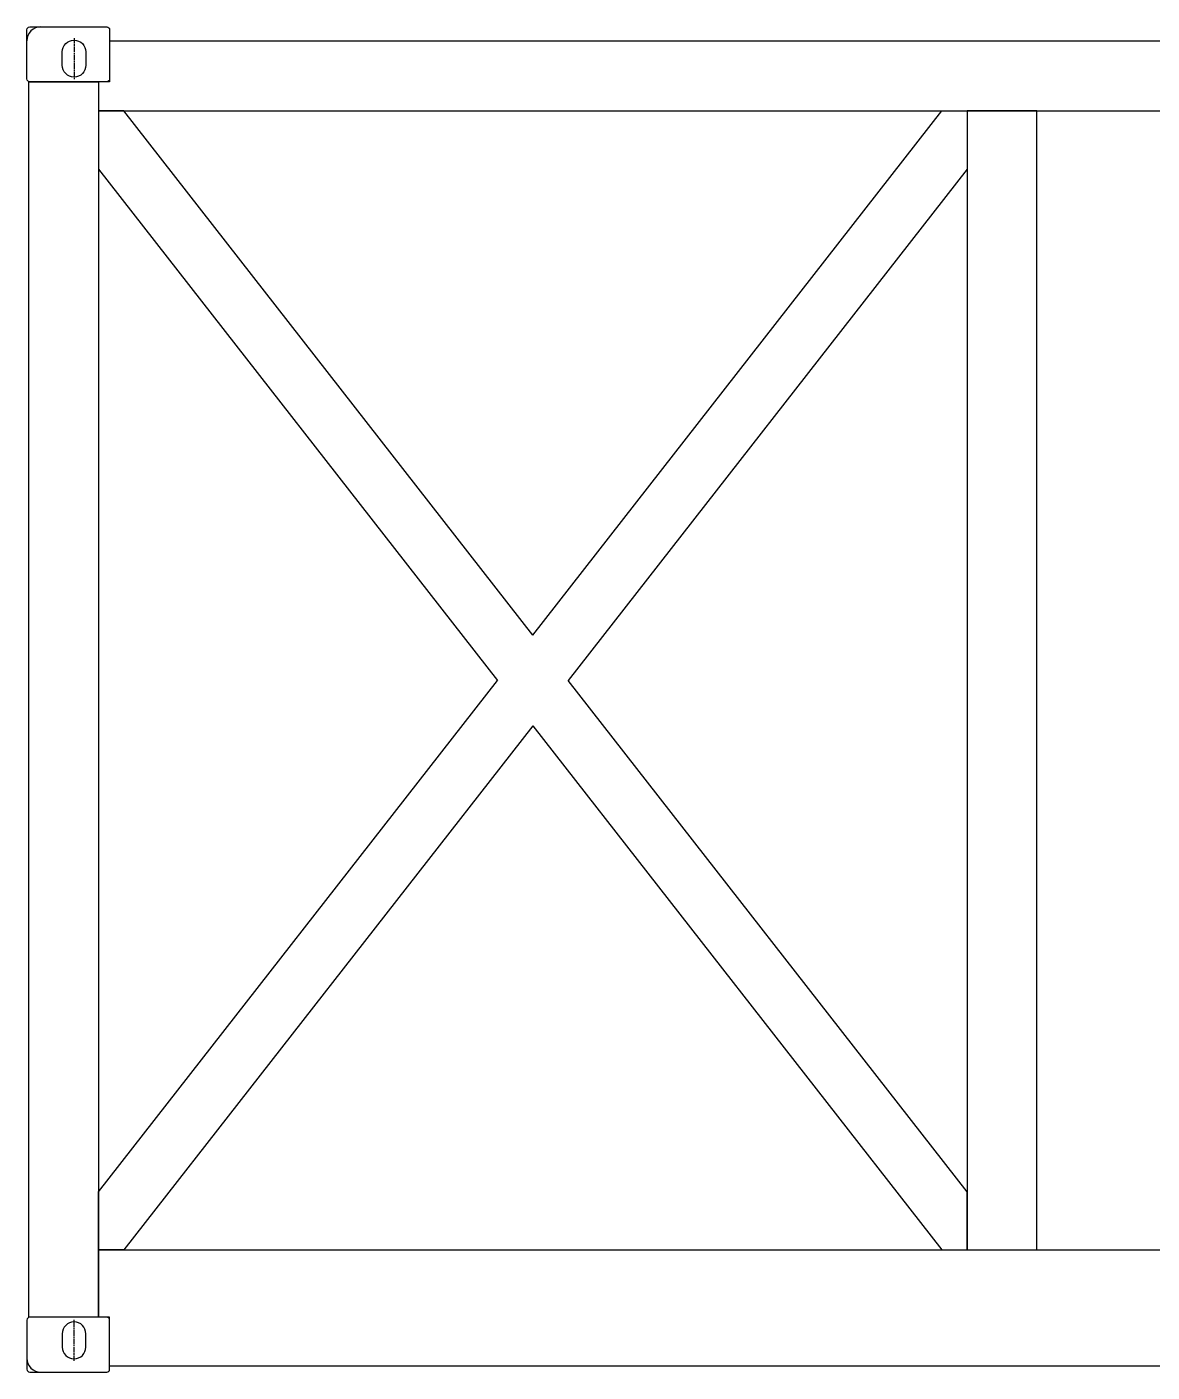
# Model space of a CAD drawing. Extents: x 59521 to 184406, y -1257 to 56672.
# Drawn here: x 65376 to 67799, y 13342 to 16238 of the extents above; entities that cross this region are included whole.
import ezdxf

# ---------------------------------------------------------------- set-up
doc = ezdxf.new("R2010")
doc.units = 0
doc.header["$MEASUREMENT"] = 0
doc.linetypes.add('AM_ISO08W050', pattern=[18, 12, -1.5, 3, -1.5])
for name, color, linetype, lineweight in [('AM_0', 7, 'CONTINUOUS', 30), ('AM_7N', 4, 'AM_ISO08W050', 25), ('THICK', 7, 'CONTINUOUS', 0)]:
    doc.layers.add(name, color=color, linetype=linetype, lineweight=lineweight)

msp = doc.modelspace()

# ---------------------------------------------------------------- linework, layer by layer
at = {"layer": 'AM_0'}
for points in [[(65382.239, 16119.528, -0.41421356), (65376.239, 16125.528), (65376.239, 16231.528, -0.41421356), (65382.239, 16237.528), (65548.239, 16237.528, -0.41421356), (65554.239, 16231.528), (65554.239, 16125.528, -0.41421356), (65548.239, 16119.528)], [(65452.239, 16183.528, -1), (65503.239, 16183.528), (65503.239, 16155.028, -1), (65452.239, 16155.028)], [(65382.239, 13459.528, 0.41421356), (65376.239, 13453.528), (65376.239, 13347.528, 0.41421356), (65382.239, 13341.528), (65548.239, 13341.528, 0.41421356), (65554.239, 13347.528), (65554.239, 13453.528, 0.41421356), (65548.239, 13459.528)], [(65452.239, 13395.528, 1), (65503.239, 13395.528), (65503.239, 13424.028, 1), (65452.239, 13424.028)]]:
    msp.add_lwpolyline(points, format="xyb", close=True, dxfattribs=at)
for centre, start, end in [((65406.239, 16207.528), 90, 180), ((65406.239, 13371.528), 180, 270)]:
    msp.add_arc(centre, 30, start, end, dxfattribs=at)
at = {"layer": 'AM_7N'}
for p, q in [((65477.739, 16213.528), (65477.739, 16124.528)), ((65477.739, 13365.528), (65477.739, 13454.528))]:
    msp.add_line(p, q, dxfattribs=at)
at = {"layer": 'THICK', "lineweight": -3}
for points in [[(77414.239, 16056.528), (77414.239, 16119.528), (77390.239, 16119.528), (77390.239, 16206.528), (65554.239, 16206.528), (65554.239, 16119.528), (65530.239, 16119.528), (65530.239, 16056.528)], [(65380.239, 16119.528), (65530.239, 16119.528), (65530.239, 13459.528), (65380.239, 13459.528)], [(67400.239, 13604.528), (67550.239, 13604.528), (67550.239, 16056.528), (67400.239, 16056.528)], [(77414.239, 13604.528), (77414.239, 13459.528), (77390.239, 13459.528), (77390.239, 13354.528), (65554.239, 13354.528), (65554.239, 13459.528), (65530.239, 13459.528), (65530.239, 13604.528)]]:
    msp.add_lwpolyline(points, close=True, dxfattribs=at)
for points in [[(65584.792, 16056.528), (65530.239, 16056.528), (65530.239, 15931.514), (66389.196, 14830.528)], [(66465.239, 14927.997), (65584.792, 16056.528)], [(66465.239, 14927.997), (67345.686, 16056.528)], [(67345.686, 16056.528), (67400.239, 16056.528), (67400.239, 15931.514), (66541.282, 14830.528)], [(66465.239, 14733.058), (65584.792, 13604.528), (65530.239, 13604.528), (65530.239, 13729.541), (66389.196, 14830.528)], [(66465.239, 14733.058), (67345.686, 13604.528), (67400.239, 13604.528), (67400.239, 13729.541), (66541.282, 14830.528)]]:
    msp.add_lwpolyline(points, dxfattribs=at)

doc.saveas('drawing.dxf')
